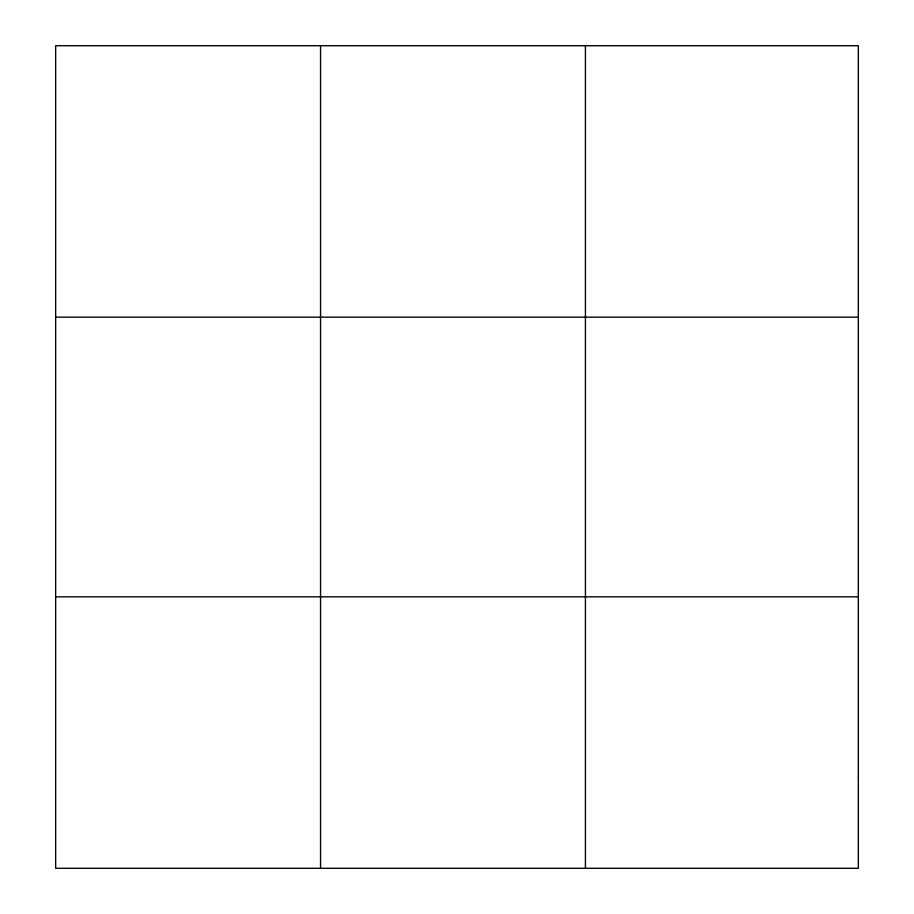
<?xml version="1.0" encoding="UTF-8"?>
<svg xmlns="http://www.w3.org/2000/svg" width="914" height="914" viewBox="0 0 914 914"><rect width="100%" height="100%" fill="white"/><g stroke="black" fill="none" stroke-linecap="round" stroke-linejoin="round"><path stroke-width="1.37" d="M320.551 45.7L320.551 868.3M585.428 45.7L585.428 868.3M55.663 317.158L858.337 317.158M55.663 596.842L858.337 596.842M858.337 777.814L858.337 868.3L55.663 868.3L55.663 45.7L858.337 45.7L858.337 777.814"/></g></svg>
